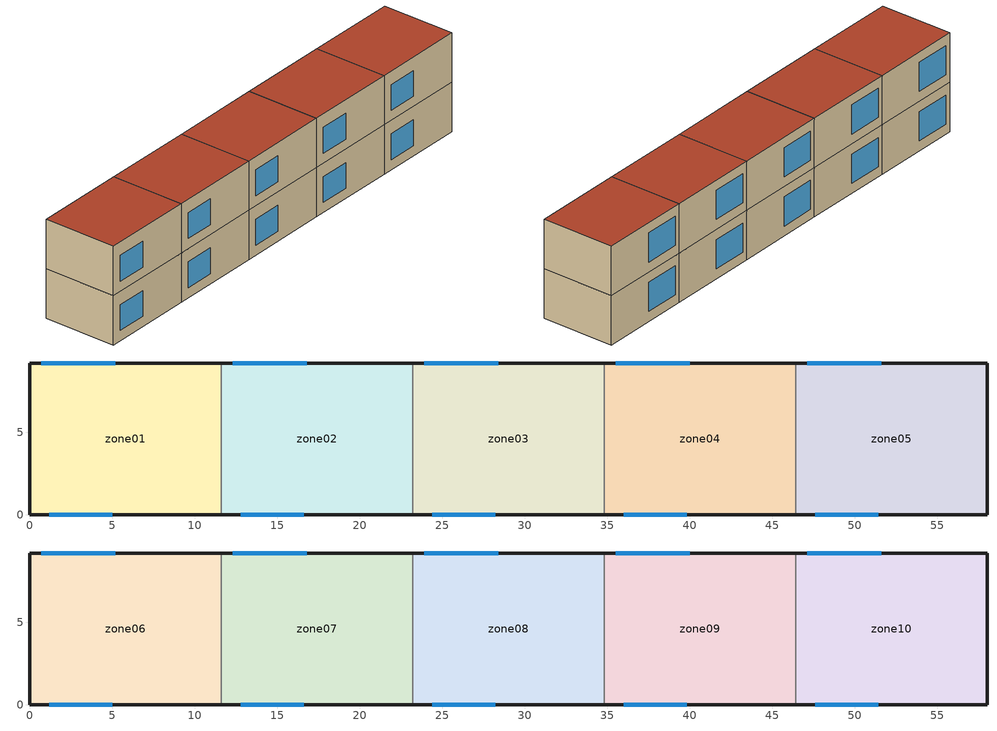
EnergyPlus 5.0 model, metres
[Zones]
zone01
 floor ground (GROUND_FLOOR): 11.6,9.2 11.6,0 0,0 0,9.2 z0
 wall outside (EXT_WALL): 11.6,9.2 0,9.2 0,0 11.6,0 z0:6.1
 wall to zone02 (ADJ_WALL): 11.6,0 11.6,9.2 z0:6.1
 window (EXT_WINDOW1): 1.2,0 5,0 z1.25:4.45; 5.2,9.2 0.7,9.2 z1.25:4.85
 ceiling to zone06 (ADJ_CEILING): 0,9.2 0,0 11.6,0 11.6,9.2 z6.1
zone02
 floor ground (GROUND_FLOOR): 23.2,9.2 23.2,0 11.6,0 11.6,9.2 z0
 wall outside (EXT_WALL): 23.2,9.2 11.6,9.2 / 11.6,0 23.2,0 z0:6.1
 wall to zone03 (ADJ_WALL): 23.2,0 23.2,9.2 z0:6.1
 wall to zone01 (ADJ_WALL): 11.6,9.2 11.6,0 z0:6.1
 window (EXT_WINDOW1): 12.8,0 16.6,0 z1.25:4.45; 16.8,9.2 12.3,9.2 z1.25:4.85
 ceiling to zone07 (ADJ_CEILING): 11.6,9.2 11.6,0 23.2,0 23.2,9.2 z6.1
zone03
 floor ground (GROUND_FLOOR): 34.8,9.2 34.8,0 23.2,0 23.2,9.2 z0
 wall outside (EXT_WALL): 34.8,9.2 23.2,9.2 / 23.2,0 34.8,0 z0:6.1
 wall to zone04 (ADJ_WALL): 34.8,0 34.8,9.2 z0:6.1
 wall to zone02 (ADJ_WALL): 23.2,9.2 23.2,0 z0:6.1
 window (EXT_WINDOW1): 24.4,0 28.2,0 z1.25:4.45; 28.4,9.2 23.9,9.2 z1.25:4.85
 ceiling to zone08 (ADJ_CEILING): 23.2,9.2 23.2,0 34.8,0 34.8,9.2 z6.1
zone04
 floor ground (GROUND_FLOOR): 46.4,9.2 46.4,0 34.8,0 34.8,9.2 z0
 wall outside (EXT_WALL): 46.4,9.2 34.8,9.2 / 34.8,0 46.4,0 z0:6.1
 wall to zone05 (ADJ_WALL): 46.4,0 46.4,9.2 z0:6.1
 wall to zone03 (ADJ_WALL): 34.8,9.2 34.8,0 z0:6.1
 window (EXT_WINDOW1): 36,0 39.8,0 z1.25:4.45; 40,9.2 35.5,9.2 z1.25:4.85
 ceiling to zone09 (ADJ_CEILING): 34.8,9.2 34.8,0 46.4,0 46.4,9.2 z6.1
zone05
 floor ground (GROUND_FLOOR): 58,9.2 58,0 46.4,0 46.4,9.2 z0
 wall outside (EXT_WALL): 46.4,0 58,0 58,9.2 46.4,9.2 z0:6.1
 wall to zone04 (ADJ_WALL): 46.4,9.2 46.4,0 z0:6.1
 window (EXT_WINDOW1): 47.6,0 51.4,0 z1.25:4.45; 51.6,9.2 47.1,9.2 z1.25:4.85
 ceiling to zone10 (ADJ_CEILING): 46.4,9.2 46.4,0 58,0 58,9.2 z6.1
zone06
 floor to zone01 (ADJ_CEILING): 11.6,9.2 11.6,0 0,0 0,9.2 z6.1
 wall outside (EXT_WALL): 11.6,9.2 0,9.2 0,0 11.6,0 z6.1:12.2
 wall to zone07 (ADJ_WALL): 11.6,0 11.6,9.2 z6.1:12.2
 window (EXT_WINDOW1): 1.2,0 5,0 z7.35:10.55; 5.2,9.2 0.7,9.2 z7.35:10.95
 roof outside (EXT_ROOF): 0,9.2 0,0 11.6,0 11.6,9.2 z12.2
zone07
 floor to zone02 (ADJ_CEILING): 23.2,9.2 23.2,0 11.6,0 11.6,9.2 z6.1
 wall outside (EXT_WALL): 23.2,9.2 11.6,9.2 / 11.6,0 23.2,0 z6.1:12.2
 wall to zone08 (ADJ_WALL): 23.2,0 23.2,9.2 z6.1:12.2
 wall to zone06 (ADJ_WALL): 11.6,9.2 11.6,0 z6.1:12.2
 window (EXT_WINDOW1): 12.8,0 16.6,0 z7.35:10.55; 16.8,9.2 12.3,9.2 z7.35:10.95
 roof outside (EXT_ROOF): 11.6,9.2 11.6,0 23.2,0 23.2,9.2 z12.2
zone08
 floor to zone03 (ADJ_CEILING): 34.8,9.2 34.8,0 23.2,0 23.2,9.2 z6.1
 wall outside (EXT_WALL): 34.8,9.2 23.2,9.2 / 23.2,0 34.8,0 z6.1:12.2
 wall to zone09 (ADJ_WALL): 34.8,0 34.8,9.2 z6.1:12.2
 wall to zone07 (ADJ_WALL): 23.2,9.2 23.2,0 z6.1:12.2
 window (EXT_WINDOW1): 24.4,0 28.2,0 z7.35:10.55; 28.4,9.2 23.9,9.2 z7.35:10.95
 roof outside (EXT_ROOF): 23.2,9.2 23.2,0 34.8,0 34.8,9.2 z12.2
zone09
 floor to zone04 (ADJ_CEILING): 46.4,9.2 46.4,0 34.8,0 34.8,9.2 z6.1
 wall outside (EXT_WALL): 46.4,9.2 34.8,9.2 / 34.8,0 46.4,0 z6.1:12.2
 wall to zone10 (ADJ_WALL): 46.4,0 46.4,9.2 z6.1:12.2
 wall to zone08 (ADJ_WALL): 34.8,9.2 34.8,0 z6.1:12.2
 window (EXT_WINDOW1): 36,0 39.8,0 z7.35:10.55; 40,9.2 35.5,9.2 z7.35:10.95
 roof outside (EXT_ROOF): 34.8,9.2 34.8,0 46.4,0 46.4,9.2 z12.2
zone10
 floor to zone05 (ADJ_CEILING): 58,9.2 58,0 46.4,0 46.4,9.2 z6.1
 wall outside (EXT_WALL): 46.4,0 58,0 58,9.2 46.4,9.2 z6.1:12.2
 wall to zone09 (ADJ_WALL): 46.4,9.2 46.4,0 z6.1:12.2
 window (EXT_WINDOW1): 47.6,0 51.4,0 z7.35:10.55; 51.6,9.2 47.1,9.2 z7.35:10.95
 roof outside (EXT_ROOF): 46.4,9.2 46.4,0 58,0 58,9.2 z12.2
[Building]
TRNSYS18: North Axis {deg}=0; Terrain=City; Loads Convergence Tolerance Value=0; Temperature Convergence Tolerance Value {deltaC}=0; Solar Distribution=FullInteriorAndExterior; Maximum Number of Warmup Days=0
[Site:Location]
not used: Latitude {deg}=0; Longitude {deg}=0; Time Zone {hr}=0; Elevation {m}=0
[Construction]
GROUND_FLOOR; EXT_WALL; EXT_ROOF; ADJ_WALL; ADJ_CEILING; EXT_WINDOW1: 
[WindowProperty:ShadingControl]
ESHADE=0; ISHADE=INPUT 1*MAX_ISHADE : SHADECNTRL=ISHADE_INTERNAL
[SurfaceProperty:OtherSideCoefficients]
BOUNDARY=IDENTICAL; BOUNDARY=INPUT 1*TBOUNDARY; BOUNDARY=INPUT 1*TBOUNDARY_2; BOUNDARY=INPUT 1*TBOUNDARY_3; BOUNDARY=INPUT 1*TGROUND; BOUNDARY=20; BOUNDARY=15
[Zone] Multiplier=1
zone01; zone02; zone03; zone04; zone05; zone06; zone07; zone08; zone09; zone10
